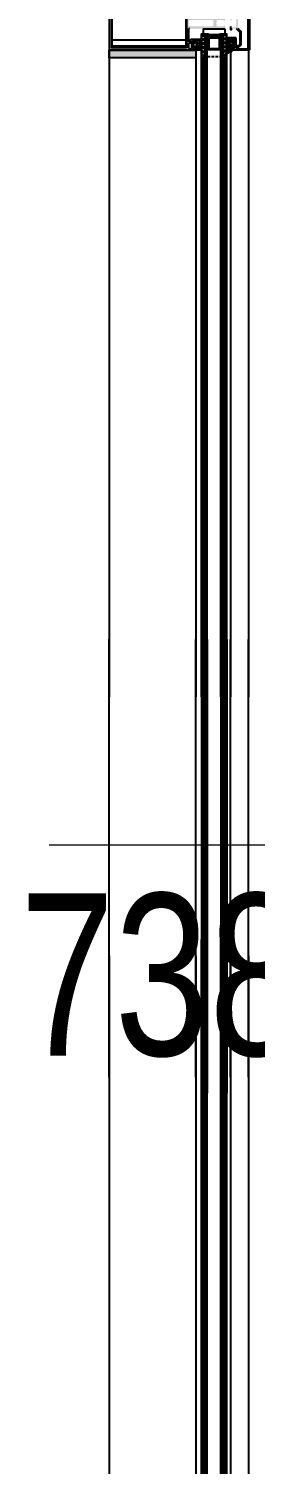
# Model space of a CAD drawing. Header units: millimetres. Extents: x 809 to 8159, y 33 to 4533.
# Drawn here: x 3986.4 to 4007.3, y 2190.6 to 2323.5 of the extents above; entities that cross this region are included whole.
import ezdxf
from ezdxf.enums import TextEntityAlignment as Align

# ---------------------------------------------------------------- set-up
doc = ezdxf.new("R2010")
doc.units = ezdxf.units.MM
doc.linetypes.add('HIDDEN', pattern=[0.375, 0.25, -0.125])
for name, color, linetype in [('3', 11, 'Continuous'), ('5', 11, 'Continuous'), ('FITILLER', 240, 'Continuous'), ('GORUNUS-TARAMA', 11, 'Continuous')]:
    doc.layers.add(name, color=color, linetype=linetype)
for name, color, linetype, lineweight in [('cam', 5, 'Continuous', 0), ('kapi_tag_yeni', 2, 'Continuous', 0), ('pencere tag', 4, 'Continuous', 0)]:
    doc.layers.add(name, color=color, linetype=linetype, lineweight=lineweight)
doc.styles.add('kapi_tag', font='arial.ttf', dxfattribs={"width": 0.75})

# ---------------------------------------------------------------- blocks, each defined once
blk = doc.blocks.new('ajsdfxcvzx')
h = blk.add_hatch(color=256)
edge = h.paths.add_edge_path()
edge.add_line((35957.79, -6265), (35957.72, -6265))
edge.add_line((35957.72, -6265), (35957.72, -6264.91))
edge.add_line((35957.72, -6264.91), (35957.24, -6264.91))
edge.add_arc((35957.24, -6265.01), 0.1, 90, 180)
edge.add_line((35957.14, -6265.01), (35957.14, -6265.29))
edge.add_arc((35957.24, -6265.29), 0.1, 180, 270)
edge.add_line((35957.24, -6265.39), (35957.32, -6265.39))
edge.add_arc((35957.32, -6265.44), 0.05, 405, 450, ccw=False)
edge.add_line((35957.36, -6265.4), (35957.53, -6265.58))
edge.add_arc((35957.56, -6265.54), 0.05, 225, 270)
edge.add_line((35957.56, -6265.59), (35957.72, -6265.59))
edge.add_line((35957.72, -6265.59), (35957.72, -6265.5))
edge.add_line((35957.72, -6265.5), (35957.79, -6265.5))
edge.add_arc((35957.79, -6265.55), 0.05, 0, 90, ccw=False)
edge.add_line((35957.84, -6265.55), (35957.84, -6265.75))
edge.add_line((35957.84, -6265.75), (35957.4, -6265.75))
edge.add_arc((35957.4, -6265.7), 0.05, 180, 270, ccw=False)
edge.add_line((35957.35, -6265.7), (35957.35, -6265.63))
edge.add_arc((35957.3, -6265.63), 0.05, 360, 405)
edge.add_line((35957.34, -6265.6), (35957.3, -6265.56))
edge.add_arc((35957.27, -6265.6), 0.05, 405, 450)
edge.add_line((35957.27, -6265.55), (35957.19, -6265.55))
edge.add_arc((35957.19, -6265.6), 0.05, 90, 180)
edge.add_line((35957.14, -6265.6), (35957.14, -6265.85))
edge.add_line((35957.14, -6265.85), (35957.14, -6266.22))
edge.add_line((35957.14, -6266.22), (35957.11, -6266.25))
edge.add_line((35957.11, -6266.25), (35957.14, -6266.28))
edge.add_line((35957.14, -6266.28), (35957.14, -6266.65))
edge.add_arc((35957.23, -6266.66), 0.0919, 174.9295, 270.955)
edge.add_line((35957.23, -6266.75), (35959.51, -6266.75))
edge.add_arc((35959.53, -6266.75), 0.02, 180, 360)
edge.add_line((35959.55, -6266.75), (35959.57, -6266.75))
edge.add_arc((35959.59, -6266.75), 0.02, 180, 360)
edge.add_line((35959.61, -6266.75), (35960.54, -6266.75))
edge.add_line((35960.54, -6266.75), (35960.54, -6266.89))
edge.add_arc((35960.48, -6266.89), 0.06, 270, 360, ccw=False)
edge.add_line((35960.48, -6266.95), (35960.48, -6267.02))
edge.add_arc((35960.45, -6267.02), 0.03, 270, 360, ccw=False)
edge.add_line((35960.45, -6267.05), (35960.41, -6267.05))
edge.add_arc((35960.41, -6267.02), 0.03, 180, 270, ccw=False)
edge.add_line((35960.38, -6267.02), (35960.38, -6266.95))
edge.add_line((35960.38, -6266.95), (35959.74, -6266.95))
edge.add_line((35959.74, -6266.95), (35959.74, -6267.2))
edge.add_line((35959.74, -6267.2), (35959.69, -6267.25))
edge.add_line((35959.69, -6267.25), (35959.74, -6267.3))
edge.add_line((35959.74, -6267.3), (35959.74, -6267.55))
edge.add_line((35959.74, -6267.55), (35960.38, -6267.55))
edge.add_line((35960.38, -6267.55), (35960.38, -6267.48))
edge.add_arc((35960.41, -6267.48), 0.03, 90, 180, ccw=False)
edge.add_line((35960.41, -6267.45), (35960.45, -6267.45))
edge.add_arc((35960.45, -6267.48), 0.03, 0, 90, ccw=False)
edge.add_line((35960.48, -6267.48), (35960.48, -6267.55))
edge.add_arc((35960.48, -6267.61), 0.06, 360, 450, ccw=False)
edge.add_line((35960.54, -6267.61), (35960.54, -6267.75))
edge.add_line((35960.54, -6267.75), (35959.61, -6267.75))
edge.add_arc((35959.59, -6267.75), 0.02, 360, 540)
edge.add_line((35959.57, -6267.75), (35959.55, -6267.75))
edge.add_arc((35959.53, -6267.75), 0.02, 360, 540)
edge.add_line((35959.51, -6267.75), (35957.23, -6267.75))
edge.add_arc((35957.23, -6267.84), 0.0919, 449.045, 545.0705)
edge.add_line((35957.14, -6267.85), (35957.14, -6268.22))
edge.add_line((35957.14, -6268.22), (35957.11, -6268.25))
edge.add_line((35957.11, -6268.25), (35957.14, -6268.28))
edge.add_line((35957.14, -6268.28), (35957.14, -6268.65))
edge.add_line((35957.14, -6268.65), (35957.14, -6268.9))
edge.add_arc((35957.19, -6268.9), 0.05, 180, 270)
edge.add_line((35957.19, -6268.95), (35957.27, -6268.95))
edge.add_arc((35957.27, -6268.9), 0.05, 270, 315)
edge.add_line((35957.3, -6268.94), (35957.34, -6268.9))
edge.add_arc((35957.3, -6268.87), 0.05, 315, 360)
edge.add_line((35957.35, -6268.87), (35957.35, -6268.8))
edge.add_arc((35957.4, -6268.8), 0.05, 90, 180, ccw=False)
edge.add_line((35957.4, -6268.75), (35957.84, -6268.75))
edge.add_line((35957.84, -6268.75), (35957.84, -6268.95))
edge.add_arc((35957.79, -6268.95), 0.05, 270, 360, ccw=False)
edge.add_line((35957.79, -6269), (35957.72, -6269))
edge.add_line((35957.72, -6269), (35957.72, -6268.91))
edge.add_line((35957.72, -6268.91), (35957.56, -6268.91))
edge.add_arc((35957.56, -6268.96), 0.05, 450, 495)
edge.add_line((35957.53, -6268.92), (35957.36, -6269.1))
edge.add_arc((35957.32, -6269.06), 0.05, 270, 315, ccw=False)
edge.add_line((35957.32, -6269.11), (35957.24, -6269.11))
edge.add_arc((35957.24, -6269.21), 0.1, 90, 180)
edge.add_line((35957.14, -6269.21), (35957.14, -6269.49))
edge.add_arc((35957.24, -6269.49), 0.1, 180, 270)
edge.add_line((35957.24, -6269.59), (35957.72, -6269.59))
edge.add_line((35957.72, -6269.59), (35957.72, -6269.5))
edge.add_line((35957.72, -6269.5), (35957.79, -6269.5))
edge.add_arc((35957.79, -6269.55), 0.05, 0, 90, ccw=False)
edge.add_line((35957.84, -6269.55), (35957.84, -6269.75))
edge.add_line((35957.84, -6269.75), (35949.85, -6269.75))
edge.add_line((35949.85, -6269.75), (35949.85, -6264.75))
edge.add_line((35949.85, -6264.75), (35957.84, -6264.75))
edge.add_line((35957.84, -6264.75), (35957.84, -6264.95))
edge.add_arc((35957.79, -6264.95), 0.05, 270, 360, ccw=False)
h.paths.add_polyline_path([(35956.95, -6269.55), (35950.05, -6269.55), (35950.05, -6264.95), (35956.95, -6264.95), (35956.95, -6267.25)], flags=16)
edge = h.paths.add_edge_path(flags=16)
edge.add_arc((35959.35, -6267.05), 0.1, 360, 450)
edge.add_line((35959.35, -6266.95), (35957.25, -6266.95))
edge.add_arc((35957.25, -6267.05), 0.1, 90, 180)
edge.add_line((35957.15, -6267.05), (35957.15, -6267.45))
edge.add_arc((35957.25, -6267.45), 0.1, 180, 270)
edge.add_line((35957.25, -6267.55), (35959.35, -6267.55))
edge.add_arc((35959.35, -6267.45), 0.1, 270, 360)
edge.add_line((35959.45, -6267.45), (35959.45, -6267.05))
h = blk.add_hatch(color=256)
edge = h.paths.add_edge_path()
edge.add_line((35961.41, -6268.73), (35961.41, -6269.33))
edge.add_line((35961.41, -6269.33), (35961.13, -6269.56))
edge.add_line((35961.13, -6269.56), (35961.13, -6269.36))
edge.add_line((35961.13, -6269.36), (35961.06, -6269.36))
edge.add_arc((35961.06, -6269.41), 0.05, 90, 180)
edge.add_line((35961.01, -6269.41), (35961.01, -6269.75))
edge.add_line((35961.01, -6269.75), (35961.12, -6269.75))
edge.add_line((35961.12, -6269.75), (35961.47, -6269.45))
edge.add_arc((35961.5, -6269.48), 0.05, 40, 130, ccw=False)
edge.add_line((35961.54, -6269.45), (35961.62, -6269.54))
edge.add_arc((35961.66, -6269.51), 0.05, 220, 310)
edge.add_line((35961.69, -6269.55), (35961.99, -6269.29))
edge.add_arc((35961.96, -6269.25), 0.05, 310, 360)
edge.add_line((35962.01, -6269.25), (35962.01, -6268.07))
edge.add_arc((35961.96, -6268.07), 0.05, 0, 45)
edge.add_line((35962, -6268.04), (35961.82, -6267.86))
edge.add_line((35961.82, -6267.86), (35961.78, -6267.86))
edge.add_line((35961.78, -6267.86), (35961.78, -6267.82))
edge.add_line((35961.78, -6267.82), (35961.72, -6267.76))
edge.add_arc((35961.76, -6267.73), 0.05, 180, 225, ccw=False)
edge.add_line((35961.71, -6267.73), (35961.71, -6266.77))
edge.add_arc((35961.76, -6266.77), 0.05, 135, 180, ccw=False)
edge.add_line((35961.72, -6266.74), (35961.78, -6266.68))
edge.add_line((35961.78, -6266.68), (35961.78, -6266.64))
edge.add_line((35961.78, -6266.64), (35961.82, -6266.64))
edge.add_line((35961.82, -6266.64), (35962, -6266.46))
edge.add_arc((35961.96, -6266.43), 0.05, 315, 360)
edge.add_line((35962.01, -6266.43), (35962.01, -6265.25))
edge.add_arc((35961.96, -6265.25), 0.05, 0, 50)
edge.add_line((35961.99, -6265.21), (35961.69, -6264.95))
edge.add_arc((35961.66, -6264.99), 0.05, 50, 140)
edge.add_line((35961.62, -6264.96), (35961.54, -6265.05))
edge.add_arc((35961.5, -6265.02), 0.05, 230, 320, ccw=False)
edge.add_line((35961.47, -6265.05), (35961.12, -6264.76))
edge.add_line((35961.12, -6264.76), (35961.01, -6264.76))
edge.add_line((35961.01, -6264.76), (35961.01, -6265.09))
edge.add_arc((35961.06, -6265.09), 0.05, 180, 270)
edge.add_line((35961.06, -6265.14), (35961.13, -6265.14))
edge.add_line((35961.13, -6265.14), (35961.13, -6264.94))
edge.add_line((35961.13, -6264.94), (35961.41, -6265.17))
edge.add_line((35961.41, -6265.17), (35961.41, -6265.77))
edge.add_line((35961.41, -6265.77), (35961.13, -6265.77))
edge.add_line((35961.13, -6265.77), (35961.13, -6265.64))
edge.add_line((35961.13, -6265.64), (35961.06, -6265.64))
edge.add_arc((35961.06, -6265.69), 0.05, 90, 180)
edge.add_line((35961.01, -6265.69), (35961.01, -6265.89))
edge.add_line((35961.01, -6265.89), (35961.48, -6265.89))
edge.add_arc((35961.48, -6265.84), 0.05, 270, 360)
edge.add_line((35961.53, -6265.84), (35961.53, -6265.27))
edge.add_arc((35961.58, -6265.27), 0.05, 140, 180, ccw=False)
edge.add_line((35961.54, -6265.23), (35961.63, -6265.13))
edge.add_arc((35961.67, -6265.16), 0.05, 50, 140, ccw=False)
edge.add_line((35961.7, -6265.12), (35961.87, -6265.26))
edge.add_arc((35961.84, -6265.3), 0.05, 0, 50, ccw=False)
edge.add_line((35961.89, -6265.3), (35961.89, -6266.38))
edge.add_arc((35961.84, -6266.38), 0.05, 315, 360, ccw=False)
edge.add_line((35961.88, -6266.41), (35961.55, -6266.74))
edge.add_arc((35961.52, -6266.7), 0.05, 270, 315, ccw=False)
edge.add_line((35961.52, -6266.75), (35961.11, -6266.75))
edge.add_line((35961.11, -6266.75), (35961.11, -6266.65))
edge.add_line((35961.11, -6266.65), (35961.01, -6266.65))
edge.add_line((35961.01, -6266.65), (35961.01, -6266.95))
edge.add_arc((35961.06, -6266.95), 0.05, 180, 270)
edge.add_line((35961.06, -6267), (35961.13, -6267))
edge.add_line((35961.13, -6267), (35961.13, -6266.87))
edge.add_line((35961.13, -6266.87), (35961.51, -6266.87))
edge.add_arc((35961.51, -6266.92), 0.05, 0, 90, ccw=False)
edge.add_line((35961.56, -6266.92), (35961.56, -6267.58))
edge.add_arc((35961.51, -6267.58), 0.05, 270, 360, ccw=False)
edge.add_line((35961.51, -6267.63), (35961.13, -6267.63))
edge.add_line((35961.13, -6267.63), (35961.13, -6267.5))
edge.add_line((35961.13, -6267.5), (35961.06, -6267.5))
edge.add_arc((35961.06, -6267.55), 0.05, 90, 180)
edge.add_line((35961.01, -6267.55), (35961.01, -6267.85))
edge.add_line((35961.01, -6267.85), (35961.11, -6267.85))
edge.add_line((35961.11, -6267.85), (35961.11, -6267.75))
edge.add_line((35961.11, -6267.75), (35961.52, -6267.75))
edge.add_arc((35961.52, -6267.8), 0.05, 45, 90, ccw=False)
edge.add_line((35961.55, -6267.76), (35961.88, -6268.09))
edge.add_arc((35961.84, -6268.12), 0.05, 0, 45, ccw=False)
edge.add_line((35961.89, -6268.12), (35961.89, -6269.2))
edge.add_arc((35961.84, -6269.2), 0.05, 310, 360, ccw=False)
edge.add_line((35961.87, -6269.24), (35961.7, -6269.38))
edge.add_arc((35961.67, -6269.34), 0.05, 220, 310, ccw=False)
edge.add_line((35961.63, -6269.37), (35961.54, -6269.27))
edge.add_arc((35961.58, -6269.23), 0.05, 180, 220, ccw=False)
edge.add_line((35961.53, -6269.23), (35961.53, -6268.66))
edge.add_arc((35961.48, -6268.66), 0.05, 360, 450)
edge.add_line((35961.48, -6268.61), (35961.01, -6268.61))
edge.add_line((35961.01, -6268.61), (35961.01, -6268.81))
edge.add_arc((35961.06, -6268.81), 0.05, 180, 270)
edge.add_line((35961.06, -6268.86), (35961.13, -6268.86))
edge.add_line((35961.13, -6268.86), (35961.13, -6268.73))
edge.add_line((35961.13, -6268.73), (35961.41, -6268.73))
h = blk.add_hatch(color=256)
edge = h.paths.add_edge_path()
edge.add_arc((35962.6, -6269.57), 0.05, 270, 360)
edge.add_line((35962.65, -6269.57), (35962.65, -6264.93))
edge.add_arc((35962.6, -6264.93), 0.05, 360, 450)
edge.add_line((35962.6, -6264.88), (35961.65, -6264.88))
edge.add_line((35961.65, -6264.88), (35961.54, -6265.01))
edge.add_arc((35961.5, -6264.98), 0.05, 230, 320, ccw=False)
edge.add_line((35961.47, -6265.02), (35961.19, -6264.79))
edge.add_arc((35961.2, -6264.77), 0.02, 90, 230, ccw=False)
edge.add_line((35961.2, -6264.75), (35962.73, -6264.75))
edge.add_arc((35962.73, -6264.8), 0.05, 0, 90, ccw=False)
edge.add_line((35962.78, -6264.8), (35962.78, -6269.7))
edge.add_arc((35962.73, -6269.7), 0.05, 270, 360, ccw=False)
edge.add_line((35962.73, -6269.75), (35961.2, -6269.75))
edge.add_arc((35961.2, -6269.73), 0.02, 130, 270, ccw=False)
edge.add_line((35961.19, -6269.71), (35961.47, -6269.48))
edge.add_arc((35961.5, -6269.52), 0.05, 40, 130, ccw=False)
edge.add_line((35961.54, -6269.49), (35961.65, -6269.62))
edge.add_line((35961.65, -6269.62), (35962.6, -6269.62))
h = blk.add_hatch()
h.set_pattern_fill('NET', color=256, angle=180, style=0)
h.set_pattern_definition([(180, (35901.66928, -6260.7922), (0, -0.125), []), (270, (35901.66928, -6260.7922), (0.125, 0), [])])
h.paths.add_polyline_path([(35960.09, -6268.54), (35958.93, -6268.54), (35958.93, -6268.25), (35959.13, -6268.29), (35959.37, -6268.31), (35959.62, -6268.31), (35959.95, -6268.28), (35960.09, -6268.26)])
at = {"layer": 'FITILLER'}
h = blk.add_hatch(dxfattribs=at)
h.set_pattern_fill('NET', color=256, scale=1.5, angle=225, style=0)
h.set_pattern_definition([(135, (35971.45092, -6257.00348), (0.1325825, 0.1325825), []), (45, (35971.45092, -6257.00348), (0.1325825, -0.1325825), [])])
edge = h.paths.add_edge_path(flags=16)
edge.add_arc((35957.82, -6269.23), 0.1, 0, 90)
edge.add_line((35957.82, -6269.13), (35957.66, -6269.13))
edge.add_arc((35957.66, -6269.23), 0.1, 90, 180)
edge.add_line((35957.56, -6269.23), (35957.56, -6269.28))
edge.add_arc((35957.66, -6269.28), 0.1, 180, 270)
edge.add_line((35957.66, -6269.38), (35957.82, -6269.38))
edge.add_arc((35957.82, -6269.28), 0.1, 270, 360)
edge.add_line((35957.92, -6269.28), (35957.92, -6269.23))
edge = h.paths.add_edge_path()
edge.add_line((35957.84, -6268.75), (35958.35, -6268.75))
edge.add_arc((35958.35, -6268.76), 0.01, -45, 90, ccw=False)
edge.add_line((35958.36, -6268.77), (35958.25, -6268.88))
edge.add_arc((35958.26, -6268.88), 0.00893, 135, 225)
edge.add_line((35958.25, -6268.89), (35958.36, -6269))
edge.add_arc((35958.35, -6269.01), 0.00893, -45, 45, ccw=False)
edge.add_line((35958.36, -6269.01), (35958.25, -6269.12))
edge.add_arc((35958.26, -6269.13), 0.00893, 135, 225)
edge.add_line((35958.25, -6269.13), (35958.36, -6269.24))
edge.add_arc((35958.35, -6269.25), 0.00893, -45, 45, ccw=False)
edge.add_line((35958.36, -6269.26), (35958.25, -6269.37))
edge.add_arc((35958.26, -6269.37), 0.00893, 135, 225)
edge.add_line((35958.25, -6269.38), (35958.36, -6269.49))
edge.add_arc((35958.35, -6269.49), 0.00893, -45, 45, ccw=False)
edge.add_line((35958.36, -6269.5), (35958.25, -6269.61))
edge.add_arc((35958.26, -6269.62), 0.00893, 135, 225)
edge.add_line((35958.25, -6269.62), (35958.36, -6269.73))
edge.add_arc((35958.35, -6269.74), 0.01, -90, 45, ccw=False)
edge.add_line((35958.35, -6269.75), (35957.84, -6269.75))
edge.add_line((35957.84, -6269.75), (35957.84, -6269.53))
edge.add_arc((35957.79, -6269.53), 0.05, 0, 90)
edge.add_line((35957.79, -6269.48), (35957.67, -6269.48))
edge.add_line((35957.67, -6269.48), (35957.67, -6269.58))
edge.add_line((35957.67, -6269.58), (35957.62, -6269.58))
edge.add_line((35957.62, -6269.58), (35957.49, -6269.5))
edge.add_arc((35957.51, -6269.46), 0.05, 180, 240, ccw=False)
edge.add_line((35957.46, -6269.46), (35957.46, -6269.04))
edge.add_arc((35957.51, -6269.04), 0.05, 120, 180, ccw=False)
edge.add_line((35957.49, -6269), (35957.62, -6268.93))
edge.add_line((35957.62, -6268.93), (35957.67, -6268.93))
edge.add_line((35957.67, -6268.93), (35957.67, -6269.03))
edge.add_line((35957.67, -6269.03), (35957.79, -6269.03))
edge.add_arc((35957.79, -6268.98), 0.05, 270, 360)
edge.add_line((35957.84, -6268.98), (35957.84, -6268.75))
h = blk.add_hatch(dxfattribs=at)
h.set_pattern_fill('NET', color=256, scale=1.5, angle=225, style=0)
h.set_pattern_definition([(135, (35975.4269, -6252.76195), (0.1325825, 0.1325825), []), (45, (35975.4269, -6252.76195), (0.1325825, -0.1325825), [])])
edge = h.paths.add_edge_path(flags=16)
edge.add_arc((35961.18, -6269.13), 0.1, 270, 360, ccw=False)
edge.add_line((35961.18, -6269.23), (35961.06, -6269.23))
edge.add_arc((35961.06, -6269.13), 0.1, 180, 270, ccw=False)
edge.add_line((35960.96, -6269.13), (35960.96, -6269.08))
edge.add_arc((35961.06, -6269.08), 0.1, 90, 180, ccw=False)
edge.add_line((35961.06, -6268.98), (35961.18, -6268.98))
edge.add_arc((35961.18, -6269.08), 0.1, 0, 90, ccw=False)
edge.add_line((35961.28, -6269.08), (35961.28, -6269.13))
edge = h.paths.add_edge_path()
edge.add_arc((35961.03, -6270.09), 0.2, 100, 130.2331, ccw=False)
edge.add_line((35960.99, -6269.89), (35961.13, -6269.87))
edge.add_arc((35961.12, -6269.82), 0.05, 280, 345)
edge.add_line((35961.17, -6269.83), (35961.18, -6269.77))
edge.add_line((35961.18, -6269.77), (35961.01, -6269.77))
edge.add_line((35961.01, -6269.77), (35961.01, -6269.38))
edge.add_arc((35961.06, -6269.38), 0.05, 90, 180, ccw=False)
edge.add_line((35961.06, -6269.33), (35961.18, -6269.33))
edge.add_line((35961.18, -6269.33), (35961.18, -6269.43))
edge.add_line((35961.18, -6269.43), (35961.23, -6269.43))
edge.add_line((35961.23, -6269.43), (35961.36, -6269.36))
edge.add_arc((35961.33, -6269.31), 0.05, 300, 360)
edge.add_line((35961.38, -6269.31), (35961.38, -6268.9))
edge.add_arc((35961.33, -6268.9), 0.05, 360, 420)
edge.add_line((35961.36, -6268.86), (35961.23, -6268.78))
edge.add_line((35961.23, -6268.78), (35961.18, -6268.78))
edge.add_line((35961.18, -6268.78), (35961.18, -6268.88))
edge.add_line((35961.18, -6268.88), (35961.06, -6268.88))
edge.add_arc((35961.06, -6268.83), 0.05, 180, 270, ccw=False)
edge.add_line((35961.01, -6268.83), (35961.01, -6268.61))
edge.add_line((35961.01, -6268.61), (35960.66, -6268.61))
edge.add_line((35960.66, -6268.61), (35960.66, -6268.76))
edge.add_line((35960.66, -6268.76), (35960.81, -6268.76))
edge.add_arc((35960.81, -6268.81), 0.05, 0, 90, ccw=False)
edge.add_line((35960.86, -6268.81), (35960.86, -6268.83))
edge.add_arc((35960.81, -6268.83), 0.05, 270, 360, ccw=False)
edge.add_line((35960.81, -6268.88), (35960.66, -6268.88))
edge.add_line((35960.66, -6268.88), (35960.66, -6269.03))
edge.add_line((35960.66, -6269.03), (35960.81, -6269.03))
edge.add_arc((35960.81, -6269.08), 0.05, 0, 90, ccw=False)
edge.add_line((35960.86, -6269.08), (35960.86, -6269.1))
edge.add_arc((35960.81, -6269.1), 0.05, 270, 360, ccw=False)
edge.add_line((35960.81, -6269.15), (35960.66, -6269.15))
edge.add_line((35960.66, -6269.15), (35960.66, -6269.3))
edge.add_line((35960.66, -6269.3), (35960.81, -6269.3))
edge.add_arc((35960.81, -6269.35), 0.05, 0, 90, ccw=False)
edge.add_line((35960.86, -6269.35), (35960.86, -6269.37))
edge.add_arc((35960.81, -6269.37), 0.05, 270, 360, ccw=False)
edge.add_line((35960.81, -6269.42), (35960.66, -6269.42))
edge.add_line((35960.66, -6269.42), (35960.66, -6269.57))
edge.add_line((35960.66, -6269.57), (35960.81, -6269.57))
edge.add_arc((35960.81, -6269.62), 0.05, 0, 90, ccw=False)
edge.add_line((35960.86, -6269.62), (35960.86, -6269.73))
edge.add_arc((35960.81, -6269.73), 0.05, 320, 360, ccw=False)
edge.add_line((35960.85, -6269.76), (35960.58, -6270.08))
edge.add_arc((35960.61, -6270.12), 0.05, 130.2331, 310.2331)
edge.add_line((35960.64, -6270.15), (35960.9, -6269.94))
h = blk.add_hatch(dxfattribs=at)
h.set_pattern_fill('DOTS', color=256, scale=1.2, angle=135, style=0)
h.set_pattern_definition([(225, (36052.0062, -6128.188295), (-0.079549513, 0.026516504), [0, -0.075])])
h.paths.add_polyline_path([(35957.81, -6269.76), (35957.81, -6270.45), (35949.81, -6270.45), (35949.81, -6269.76)])
at = {"linetype": 'HIDDEN'}
for p, q in [((35958.51, -6268.27), (35958.51, -6270.33)), ((35960.51, -6270.33), (35960.51, -6268.25)), ((35958.51, -6270.33), (35960.51, -6270.33))]:
    blk.add_line(p, q, dxfattribs=at)
for p, q in [((35960.11, -6268.55), (35959.51, -6268.55)), ((35960.51, -6268.25), (35960.51, -6268.25))]:
    blk.add_line(p, q)
at = {"elevation": 0}
for points in [[(35957.23, -6267.75, 0.445362), (35957.14, -6267.85), (35957.14, -6268.22), (35957.11, -6268.25), (35957.14, -6268.28), (35957.14, -6268.65), (35957.14, -6268.9, 0.414214), (35957.19, -6268.95), (35957.27, -6268.95, 0.198912), (35957.3, -6268.94), (35957.34, -6268.9, 0.198912), (35957.35, -6268.87), (35957.35, -6268.8, -0.414214), (35957.4, -6268.75), (35957.84, -6268.75), (35957.84, -6268.95, -0.414214), (35957.79, -6269), (35957.72, -6269), (35957.72, -6268.91), (35957.56, -6268.91, 0.198912), (35957.53, -6268.92), (35957.36, -6269.1, -0.198912), (35957.32, -6269.11), (35957.24, -6269.11, 0.414214), (35957.14, -6269.21), (35957.14, -6269.49, 0.414214), (35957.24, -6269.59), (35957.72, -6269.59), (35957.72, -6269.5), (35957.79, -6269.5, -0.414214), (35957.84, -6269.55), (35957.84, -6269.75), (35949.85, -6269.75), (35949.85, -6264.75)], [(35961.55, -6267.76), (35961.88, -6268.09, -0.198912), (35961.89, -6268.12), (35961.89, -6269.2, -0.221695), (35961.87, -6269.24), (35961.7, -6269.38, -0.414214), (35961.63, -6269.37), (35961.54, -6269.27, -0.176327), (35961.53, -6269.23), (35961.53, -6268.66, 0.414214), (35961.48, -6268.61), (35961.01, -6268.61), (35961.01, -6268.81, 0.414214), (35961.06, -6268.86), (35961.13, -6268.86), (35961.13, -6268.73), (35961.41, -6268.73), (35961.41, -6269.33), (35961.13, -6269.56), (35961.13, -6269.36), (35961.06, -6269.36, 0.414214), (35961.01, -6269.41), (35961.01, -6269.75), (35961.12, -6269.75), (35961.47, -6269.45, -0.414214), (35961.54, -6269.45), (35961.62, -6269.54, 0.414214), (35961.69, -6269.55), (35961.99, -6269.29, 0.221695), (35962.01, -6269.25), (35962.01, -6268.07, 0.198912), (35962, -6268.04), (35961.82, -6267.86), (35961.78, -6267.86), (35961.78, -6267.82), (35961.72, -6267.76, -0.198912)]]:
    blk.add_lwpolyline(points, format="xyb", dxfattribs=at)
for points in [[(35956.95, -6269.55), (35950.05, -6269.55), (35950.05, -6264.95), (35956.95, -6264.95), (35956.95, -6267.25)], [(35960.09, -6268.54), (35958.93, -6268.54), (35958.93, -6268.25), (35959.13, -6268.29), (35959.37, -6268.31), (35959.62, -6268.31), (35959.95, -6268.28), (35960.09, -6268.26)], [(35960.11, -6268.55), (35958.93, -6268.55), (35958.93, -6269.7), (35960.11, -6269.7)], [(35960.01, -6268.65), (35959.03, -6268.65), (35959.03, -6269.6), (35960.01, -6269.6)]]:
    blk.add_lwpolyline(points, close=True, dxfattribs=at)
blk.add_lwpolyline([(35961.01, -6267.55), (35961.01, -6267.85), (35961.11, -6267.85), (35961.11, -6267.75)], dxfattribs=at)
blk.add_lwpolyline([(35962.6, -6269.62, 0.414214), (35962.65, -6269.57), (35962.65, -6264.93, 0.414214), (35962.6, -6264.88), (35961.65, -6264.88), (35961.54, -6265.01, -0.414214), (35961.47, -6265.02), (35961.19, -6264.79, -0.700208), (35961.2, -6264.75), (35962.73, -6264.75, -0.414214), (35962.78, -6264.8), (35962.78, -6269.7, -0.414214), (35962.73, -6269.75), (35961.2, -6269.75, -0.700208), (35961.19, -6269.71), (35961.47, -6269.48, -0.414214), (35961.54, -6269.49), (35961.65, -6269.62)], format="xyb", close=True, dxfattribs=at)
at = {"layer": '3'}
for p, q in [((35958.51, -6267.79), (35958.51, -6268.25)), ((35958.51, -6267.79), (35960.51, -6267.79)), ((35960.51, -6267.79), (35960.51, -6268.25))]:
    blk.add_line(p, q, dxfattribs=at)
at = {"layer": '5'}
for p, q in [((35949.81, -6269.75), (35949.81, -6329.6)), ((35957.81, -6269.75), (35957.81, -6329.6)), ((35961.01, -6269.75), (35961.01, -6329.6)), ((35962.68, -6269.75), (35962.68, -6329.6)), ((35949.81, -6364.8), (35949.81, -6324.3)), ((35957.81, -6364.8), (35957.81, -6324.3)), ((35961.01, -6364.8), (35961.01, -6324.3)), ((35962.68, -6364.8), (35962.68, -6324.3)), ((35949.81, -6353.58), (35949.81, -6486.25)), ((35957.81, -6353.58), (35957.81, -6486.25)), ((35961.01, -6353.58), (35961.01, -6486.25)), ((35962.68, -6353.58), (35962.68, -6486.25))]:
    blk.add_line(p, q, dxfattribs=at)
at = {"layer": 'cam'}
for p, q in [((35958.31, -6329.6), (35958.31, -6268.25)), ((35958.91, -6268.25), (35958.31, -6268.25)), ((35958.41, -6329.6), (35958.41, -6268.25)), ((35958.61, -6329.6), (35958.61, -6268.25)), ((35958.71, -6329.6), (35958.71, -6268.25)), ((35958.81, -6329.6), (35958.81, -6268.25)), ((35958.91, -6329.6), (35958.91, -6268.25)), ((35960.11, -6329.6), (35960.11, -6268.25)), ((35960.71, -6268.25), (35960.11, -6268.25)), ((35960.21, -6329.6), (35960.21, -6268.25)), ((35960.31, -6329.6), (35960.31, -6268.25)), ((35960.41, -6329.6), (35960.41, -6268.25)), ((35960.61, -6329.6), (35960.61, -6268.25)), ((35960.71, -6329.6), (35960.71, -6268.25)), ((35958.51, -6329.6), (35958.51, -6270.4)), ((35960.51, -6329.6), (35960.51, -6270.39)), ((35958.31, -6324.3), (35958.31, -6366.3)), ((35958.41, -6324.3), (35958.41, -6366.3)), ((35958.51, -6324.3), (35958.51, -6364.18)), ((35958.61, -6324.3), (35958.61, -6366.3)), ((35958.71, -6324.3), (35958.71, -6366.3)), ((35958.81, -6324.3), (35958.81, -6366.3)), ((35958.91, -6324.3), (35958.91, -6366.3)), ((35960.11, -6324.3), (35960.11, -6366.3)), ((35960.21, -6324.3), (35960.21, -6366.3)), ((35960.31, -6324.3), (35960.31, -6366.3)), ((35960.41, -6324.3), (35960.41, -6366.3)), ((35960.51, -6324.3), (35960.51, -6364.18)), ((35960.61, -6324.3), (35960.61, -6366.3)), ((35960.71, -6324.3), (35960.71, -6366.3)), ((35958.31, -6486.25), (35958.31, -6352.08)), ((35958.41, -6486.25), (35958.41, -6352.08)), ((35958.61, -6486.25), (35958.61, -6352.08)), ((35958.71, -6486.25), (35958.71, -6352.08)), ((35958.81, -6486.25), (35958.81, -6352.08)), ((35958.91, -6486.25), (35958.91, -6352.08)), ((35960.11, -6486.25), (35960.11, -6352.08)), ((35960.21, -6486.25), (35960.21, -6352.08)), ((35960.31, -6486.25), (35960.31, -6352.08)), ((35960.41, -6486.25), (35960.41, -6352.08)), ((35960.61, -6486.25), (35960.61, -6352.08)), ((35960.71, -6486.25), (35960.71, -6352.08)), ((35958.51, -6486.25), (35958.51, -6354.24)), ((35960.51, -6486.25), (35960.51, -6354.23))]:
    blk.add_line(p, q, dxfattribs=at)
at = {"layer": 'FITILLER', "elevation": 0}
for points in [[(35957.84, -6268.75), (35958.35, -6268.75, -0.668179), (35958.36, -6268.77), (35958.25, -6268.88, 0.414214), (35958.25, -6268.89), (35958.36, -6269, -0.414214), (35958.36, -6269.01), (35958.25, -6269.12, 0.414214), (35958.25, -6269.13), (35958.36, -6269.24, -0.414214), (35958.36, -6269.26), (35958.25, -6269.37, 0.414214), (35958.25, -6269.38), (35958.36, -6269.49, -0.414214), (35958.36, -6269.5), (35958.25, -6269.61, 0.414214), (35958.25, -6269.62), (35958.36, -6269.73, -0.668179), (35958.35, -6269.75), (35957.84, -6269.75), (35957.84, -6269.53, 0.414214), (35957.79, -6269.48), (35957.67, -6269.48), (35957.67, -6269.58), (35957.62, -6269.58), (35957.49, -6269.5, -0.267949), (35957.46, -6269.46), (35957.46, -6269.04, -0.267949), (35957.49, -6269), (35957.62, -6268.93), (35957.67, -6268.93), (35957.67, -6269.03), (35957.79, -6269.03, 0.414214), (35957.84, -6268.98)], [(35957.92, -6269.23, 0.414214), (35957.82, -6269.13), (35957.66, -6269.13, 0.414214), (35957.56, -6269.23), (35957.56, -6269.28, 0.414214), (35957.66, -6269.38), (35957.82, -6269.38, 0.414214), (35957.92, -6269.28)], [(35960.9, -6269.94, -0.132688), (35960.99, -6269.89), (35961.13, -6269.87, 0.291473), (35961.17, -6269.83), (35961.18, -6269.77), (35961.01, -6269.77), (35961.01, -6269.38, -0.414214), (35961.06, -6269.33), (35961.18, -6269.33), (35961.18, -6269.43), (35961.23, -6269.43), (35961.36, -6269.36, 0.267949), (35961.38, -6269.31), (35961.38, -6268.9, 0.267949), (35961.36, -6268.86), (35961.23, -6268.78), (35961.18, -6268.78), (35961.18, -6268.88), (35961.06, -6268.88, -0.414214), (35961.01, -6268.83), (35961.01, -6268.61), (35960.66, -6268.61), (35960.66, -6268.76), (35960.81, -6268.76, -0.414214), (35960.86, -6268.81), (35960.86, -6268.83, -0.414214), (35960.81, -6268.88), (35960.66, -6268.88), (35960.66, -6269.03), (35960.81, -6269.03, -0.414214), (35960.86, -6269.08), (35960.86, -6269.1, -0.414214), (35960.81, -6269.15), (35960.66, -6269.15), (35960.66, -6269.3), (35960.81, -6269.3, -0.414214), (35960.86, -6269.35), (35960.86, -6269.37, -0.414214), (35960.81, -6269.42), (35960.66, -6269.42), (35960.66, -6269.57), (35960.81, -6269.57, -0.414214), (35960.86, -6269.62), (35960.86, -6269.73, -0.176327), (35960.85, -6269.76), (35960.58, -6270.08, 1), (35960.64, -6270.15)], [(35961.28, -6269.13, -0.414214), (35961.18, -6269.23), (35961.06, -6269.23, -0.414214), (35960.96, -6269.13), (35960.96, -6269.08, -0.414214), (35961.06, -6268.98), (35961.18, -6268.98, -0.414214), (35961.28, -6269.08)]]:
    blk.add_lwpolyline(points, format="xyb", close=True, dxfattribs=at)
blk.add_lwpolyline([(35957.81, -6269.76), (35957.81, -6270.45), (35949.81, -6270.45), (35949.81, -6269.76)], close=True, dxfattribs=at)
at = {"layer": 'GORUNUS-TARAMA'}
for p, q in [((35950.06, -6264.96), (35950.06, -6269.53)), ((35956.89, -6264.96), (35956.89, -6269.53)), ((35956.89, -6268.83), (35950.06, -6268.83)), ((35956.89, -6269.39), (35950.06, -6269.39)), ((35956.89, -6269.53), (35950.06, -6269.53))]:
    blk.add_line(p, q, dxfattribs=at)
blk = doc.blocks.new('kapi_tag_yeni')
at = {"layer": 'kapi_tag_yeni'}
blk.add_line((0, 0), (-0.6504, 0), dxfattribs=at)
at = {"layer": 'kapi_tag_yeni', "style": 'kapi_tag', "width": 0.75}
for tag, p in [('KAPI_ENI', (-0.553, 0.047)), ('KAPI_BOYU', (-0.553, -0.194))]:
    blk.add_attdef(tag, p, '', height=0.15, dxfattribs=at)
blk.add_attdef('KAPI_TAG_02', text='', height=0.15, dxfattribs=at).set_placement((-0.8304, 0), align=Align.MIDDLE_CENTER)

msp = doc.modelspace()

# ---------------------------------------------------------------- block references
at = {"layer": 'GORUNUS-TARAMA'}
msp.add_blockref('ajsdfxcvzx', (-31955.96, 8591.27), dxfattribs=at)
at = {"layer": 'pencere tag'}
ref = msp.add_blockref('kapi_tag_yeni', (3988.31, 2247.95), dxfattribs=dict(at, xscale=99.99999999999997, yscale=99.99999999999997, zscale=99.99999999999997, rotation=180))
ref.add_attrib('KAPI_ENI', '738,5', dxfattribs={"layer": 'kapi_tag_yeni', "height": 15, "style": 'kapi_tag', "width": 0.75}).set_placement((4024.94, 2228.46), align=Align.RIGHT)

doc.saveas('drawing.dxf')
